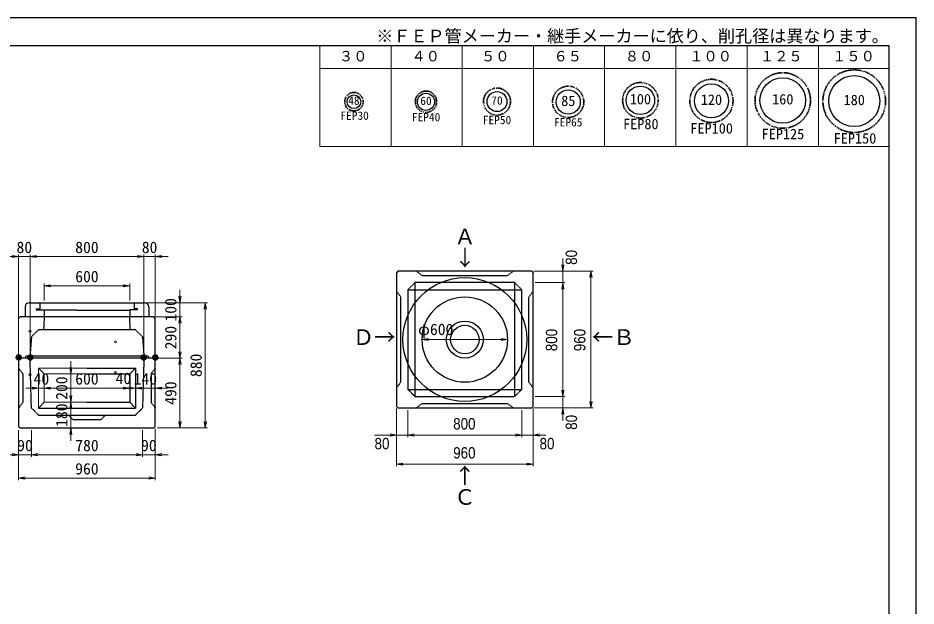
# Model space of a CAD drawing. Units: millimetres, scale not verified. Extents: x -297 to 298, y -210 to 211.
# Drawn here: x -17.5 to 297.9, y 3.9 to 210.5 of the extents above; entities that cross this region are included whole.
import ezdxf
from ezdxf.enums import TextEntityAlignment as Align

# ---------------------------------------------------------------- set-up
doc = ezdxf.new("R2010")
doc.units = ezdxf.units.MM
doc.linetypes.add('USER1', pattern=[12.95, 6.35, -3.175, 0.25, -3.175])
doc.linetypes.add('USER2', pattern=[4.7625, 3.175, -1.5875])
doc.layers.add('0-0', color=7, linetype='Continuous')
for name, color, linetype, lineweight in [('0-1_0', 9, 'Continuous', 25), ('0-2_dims', 7, 'Continuous', 18), ('0-3_pen1実線', 4, 'Continuous', 13), ('0-4_pen2実線', 3, 'Continuous', 13), ('0-5_pen3実線', 7, 'Continuous', 25), ('0-6_pen4実線', 7, 'Continuous', 25), ('0-7_pen2破線', 3, 'USER2', 25), ('0-8_鉄筋', 7, 'Continuous', 25), ('0-9_draw', 7, 'Continuous', 13)]:
    doc.layers.add(name, color=color, linetype=linetype, lineweight=lineweight)
doc.styles.add('ＭＳ ゴシック', font='')
doc.styles.add('ＭＳ Ｐゴシック', font='')
doc.styles.get('ＭＳ ゴシック').set_extended_font_data('MS Gothic')
doc.styles.get('ＭＳ Ｐゴシック').set_extended_font_data('MS PGothic')

# ---------------------------------------------------------------- blocks, each defined once
blk = doc.blocks.new('部分図 1')
at = {"layer": '0-1_0'}
blk.add_lwpolyline([(0.1, 0.3), (11898.1, 0.3), (11898.1, 8410.3), (0.1, 8410.3)], close=True, dxfattribs=at)
at = {"layer": '0-2_dims'}
for p, q in [((7709.94, 7506.5), (7709.94, 8215.2)), ((8211.94, 7506.5), (8211.94, 8215.2)), ((8710.94, 7506.5), (8710.94, 8215.2)), ((9210.94, 7506.5), (9210.94, 8215.2)), ((9710.94, 7506.5), (9710.94, 8215.2)), ((10209.94, 7506.5), (10209.94, 8215.2)), ((10710.94, 7506.5), (10710.94, 8215.2)), ((11211.94, 7506.5), (11211.94, 8215.2)), ((11708.94, 7506.5), (11708.94, 8215.2)), ((7709.94, 8055.3), (11708.94, 8055.3)), ((11708.94, 7506.5), (7709.94, 7506.5)), ((5594.94, 6733.51), (5504.94, 6733.51)), ((5594.94, 6049.51), (5594.94, 6748.51)), ((5594.94, 6733.51), (5675.35, 6733.51)), ((5675.35, 6034.51), (5675.35, 6748.51)), ((5675.35, 6034.51), (5675.35, 6748.51)), ((5675.35, 6733.51), (5765.35, 6733.51)), ((5675.35, 6733.51), (6474.94, 6733.51)), ((6474.94, 6733.51), (6384.94, 6733.51)), ((6474.94, 6034.51), (6474.94, 6748.51)), ((6474.94, 6034.51), (6474.94, 6748.51)), ((6474.94, 6733.51), (6554.94, 6733.51)), ((6554.94, 6093.51), (6554.94, 6748.51)), ((6554.94, 6733.51), (6644.94, 6733.51)), ((5774.94, 6424.51), (5774.94, 6543.51)), ((5774.94, 6528.51), (6374.94, 6528.51)), ((6374.94, 6424.51), (6374.94, 6543.51)), ((6727.94, 6409.51), (6727.94, 6499.51)), ((6494.94, 6409.51), (6742.94, 6409.51)), ((6494.94, 6409.51), (6920.94, 6409.51)), ((6727.94, 6409.51), (6727.94, 6309.51)), ((6905.94, 6409.51), (6905.94, 5529.51)), ((6559.94, 6309.51), (6742.94, 6309.51)), ((6559.94, 6309.51), (6742.94, 6309.51)), ((6727.94, 6309.51), (6727.94, 6219.51)), ((6727.94, 6309.51), (6727.94, 6019.51)), ((8428.94, 6150.51), (9028.94, 6150.51)), ((5961.94, 5909.51), (5961.94, 5999.51)), ((6569.94, 6019.51), (6742.94, 6019.51)), ((6569.94, 6019.51), (6742.94, 6019.51)), ((6727.94, 6019.51), (6727.94, 5529.51)), ((5961.94, 5709.51), (5961.94, 5909.51)), ((5974.94, 5909.51), (5976.94, 5909.51)), ((5734.94, 5809.51), (5644.94, 5809.51)), ((5734.94, 5809.51), (5734.94, 5794.51)), ((5734.94, 5809.51), (5774.94, 5809.51)), ((5774.94, 5809.51), (5774.94, 5794.51)), ((5774.94, 5809.51), (5864.94, 5809.51)), ((5774.94, 5809.51), (5774.94, 5794.51)), ((5774.94, 5809.51), (6374.94, 5809.51)), ((6374.94, 5809.51), (6284.94, 5809.51)), ((6414.94, 5809.51), (6324.94, 5809.51)), ((6374.94, 5823.51), (6374.94, 5794.51)), ((6374.94, 5823.51), (6374.94, 5794.51)), ((6374.94, 5809.51), (6414.94, 5809.51)), ((6414.94, 5823.51), (6414.94, 5794.51)), ((6414.94, 5823.51), (6414.94, 5794.51)), ((6414.94, 5809.51), (6504.94, 5809.51)), ((6414.94, 5809.51), (6554.94, 5809.51)), ((6554.94, 5823.51), (6554.94, 5794.51)), ((6554.94, 5809.51), (6644.94, 5809.51)), ((5961.94, 5709.51), (5961.94, 5799.51)), ((5961.94, 5529.51), (5961.94, 5709.51)), ((5961.94, 5709.51), (5961.94, 5619.51)), ((5974.94, 5709.51), (5976.94, 5709.51)), ((5974.94, 5709.51), (5976.94, 5709.51)), ((5594.94, 5514.51), (5594.94, 5326.51)), ((5594.94, 5499.51), (5594.94, 5162.51)), ((5685.24, 5514.51), (5685.24, 5326.51)), ((5915.94, 5529.51), (5976.94, 5529.51)), ((5961.94, 5529.51), (5961.94, 5439.51)), ((6465.14, 5514.51), (6465.14, 5326.51)), ((6554.94, 5524.51), (6554.94, 5326.51)), ((6569.94, 5529.51), (6742.94, 5529.51)), ((6579.94, 5529.51), (6920.94, 5529.51)), ((5685.24, 5481.11), (5685.24, 5326.51)), ((6465.14, 5481.11), (6465.14, 5326.51)), ((6554.94, 5460.01), (6554.94, 5162.51)), ((5594.94, 5341.51), (5504.94, 5341.51)), ((5594.94, 5341.51), (5685.24, 5341.51)), ((5685.24, 5341.51), (5775.24, 5341.51)), ((5685.24, 5341.51), (6465.14, 5341.51)), ((6465.14, 5341.51), (6375.14, 5341.51)), ((6465.14, 5341.51), (6554.94, 5341.51)), ((6554.94, 5341.51), (6644.94, 5341.51)), ((5594.94, 5177.51), (6554.94, 5177.51))]:
    blk.add_line(p, q, dxfattribs=at)
at = {"layer": '0-2_dims', "lineweight": 13}
for p, q in [((9416.94, 6630.51), (9416.94, 6720.51)), ((9213.94, 6630.51), (9629.94, 6630.51)), ((9213.94, 6630.51), (9431.94, 6630.51)), ((9416.94, 6550.51), (9416.94, 6630.51)), ((9614.94, 5670.51), (9614.94, 6630.51)), ((9223.94, 6550.51), (9431.94, 6550.51)), ((9223.94, 6550.51), (9431.94, 6550.51)), ((9416.94, 6550.51), (9416.94, 5750.51)), ((9416.94, 6550.51), (9416.94, 6460.51)), ((9416.94, 5750.51), (9416.94, 5840.51)), ((9223.94, 5750.51), (9431.94, 5750.51)), ((9223.94, 5750.51), (9431.94, 5750.51)), ((9416.94, 5750.51), (9416.94, 5670.51)), ((8248.94, 5665.51), (8248.94, 5260.51)), ((8248.94, 5665.51), (8248.94, 5464.51)), ((8328.94, 5655.51), (8328.94, 5464.51)), ((8328.94, 5655.51), (8328.94, 5464.51)), ((9128.94, 5655.51), (9128.94, 5464.51)), ((9128.94, 5655.51), (9128.94, 5464.51)), ((9208.94, 5665.51), (9208.94, 5260.51)), ((9208.94, 5665.51), (9208.94, 5464.51)), ((9213.94, 5670.51), (9431.94, 5670.51)), ((9213.94, 5670.51), (9629.94, 5670.51)), ((9416.94, 5670.51), (9416.94, 5580.51)), ((8248.94, 5479.51), (8094.84, 5479.51)), ((8328.94, 5479.51), (8248.94, 5479.51)), ((8328.94, 5479.51), (9128.94, 5479.51)), ((8328.94, 5479.51), (8418.94, 5479.51)), ((9128.94, 5479.51), (9038.94, 5479.51)), ((9128.94, 5479.51), (9208.94, 5479.51)), ((9208.94, 5479.51), (9298.94, 5479.51)), ((8248.94, 5275.51), (9208.94, 5275.51))]:
    blk.add_line(p, q, dxfattribs=at)
at = {"layer": '0-2_dims'}
for points in [[(5549.94, 6726.01), (5594.94, 6733.51), (5549.94, 6741.01)], [(5720.35, 6741.01), (5675.35, 6733.51), (5720.35, 6726.01)], [(5720.35, 6741.01), (5675.35, 6733.51), (5720.35, 6726.01)], [(6429.94, 6726.01), (6474.94, 6733.51), (6429.94, 6741.01)], [(6429.94, 6726.01), (6474.94, 6733.51), (6429.94, 6741.01)], [(6599.94, 6741.01), (6554.94, 6733.51), (6599.94, 6726.01)], [(5819.94, 6536.01), (5774.94, 6528.51), (5819.94, 6521.01)], [(6329.94, 6521.01), (6374.94, 6528.51), (6329.94, 6536.01)], [(6720.44, 6454.51), (6727.94, 6409.51), (6735.44, 6454.51)], [(6913.44, 6364.51), (6905.94, 6409.51), (6898.44, 6364.51)], [(6735.44, 6264.51), (6727.94, 6309.51), (6720.44, 6264.51)], [(6735.44, 6264.51), (6727.94, 6309.51), (6720.44, 6264.51)], [(8473.94, 6158.01), (8428.94, 6150.51), (8473.94, 6143.01)], [(8983.94, 6143.01), (9028.94, 6150.51), (8983.94, 6158.01)], [(6720.44, 6064.51), (6727.94, 6019.51), (6735.44, 6064.51)], [(6735.44, 5974.51), (6727.94, 6019.51), (6720.44, 5974.51)], [(5954.44, 5954.51), (5961.94, 5909.51), (5969.44, 5954.51)], [(5689.94, 5802.01), (5734.94, 5809.51), (5689.94, 5817.01)], [(5819.94, 5817.01), (5774.94, 5809.51), (5819.94, 5802.01)], [(5819.94, 5817.01), (5774.94, 5809.51), (5819.94, 5802.01)], [(6329.94, 5802.01), (6374.94, 5809.51), (6329.94, 5817.01)], [(6329.94, 5802.01), (6374.94, 5809.51), (6329.94, 5817.01)], [(6369.94, 5802.01), (6414.94, 5809.51), (6369.94, 5817.01)], [(6459.94, 5817.01), (6414.94, 5809.51), (6459.94, 5802.01)], [(6599.94, 5817.01), (6554.94, 5809.51), (6599.94, 5802.01)], [(5954.44, 5754.51), (5961.94, 5709.51), (5969.44, 5754.51)], [(5969.44, 5664.51), (5961.94, 5709.51), (5954.44, 5664.51)], [(6720.44, 5574.51), (6727.94, 5529.51), (6735.44, 5574.51)], [(6898.44, 5574.51), (6905.94, 5529.51), (6913.44, 5574.51)], [(5969.44, 5484.51), (5961.94, 5529.51), (5954.44, 5484.51)], [(5549.94, 5334.01), (5594.94, 5341.51), (5549.94, 5349.01)], [(5730.24, 5349.01), (5685.24, 5341.51), (5730.24, 5334.01)], [(5730.24, 5349.01), (5685.24, 5341.51), (5730.24, 5334.01)], [(6420.14, 5334.01), (6465.14, 5341.51), (6420.14, 5349.01)], [(6420.14, 5334.01), (6465.14, 5341.51), (6420.14, 5349.01)], [(6599.94, 5349.01), (6554.94, 5341.51), (6599.94, 5334.01)], [(5639.94, 5185.01), (5594.94, 5177.51), (5639.94, 5170.01)], [(6509.94, 5170.01), (6554.94, 5177.51), (6509.94, 5185.01)]]:
    blk.add_lwpolyline(points, dxfattribs=at)
at = {"layer": '0-2_dims', "lineweight": 13}
for points in [[(9409.44, 6675.51), (9416.94, 6630.51), (9424.44, 6675.51)], [(9622.44, 6585.51), (9614.94, 6630.51), (9607.44, 6585.51)], [(9424.44, 6505.51), (9416.94, 6550.51), (9409.44, 6505.51)], [(9424.44, 6505.51), (9416.94, 6550.51), (9409.44, 6505.51)], [(9409.44, 5795.51), (9416.94, 5750.51), (9424.44, 5795.51)], [(9409.44, 5795.51), (9416.94, 5750.51), (9424.44, 5795.51)], [(9607.44, 5715.51), (9614.94, 5670.51), (9622.44, 5715.51)], [(9424.44, 5625.51), (9416.94, 5670.51), (9409.44, 5625.51)], [(8203.94, 5472.01), (8248.94, 5479.51), (8203.94, 5487.01)], [(8373.94, 5487.01), (8328.94, 5479.51), (8373.94, 5472.01)], [(8373.94, 5487.01), (8328.94, 5479.51), (8373.94, 5472.01)], [(9083.94, 5472.01), (9128.94, 5479.51), (9083.94, 5487.01)], [(9083.94, 5472.01), (9128.94, 5479.51), (9083.94, 5487.01)], [(9253.94, 5487.01), (9208.94, 5479.51), (9253.94, 5472.01)], [(8293.94, 5283.01), (8248.94, 5275.51), (8293.94, 5268.01)], [(9163.94, 5268.01), (9208.94, 5275.51), (9163.94, 5283.01)]]:
    blk.add_lwpolyline(points, dxfattribs=at)
at = {"layer": '0-3_pen1実線'}
blk.add_line((6374.94, 6356.53), (6377.91, 6359.51), dxfattribs=at)
at = {"layer": '0-4_pen2実線'}
blk.add_line((6430.94, 6365.51), (6430.94, 6359.51), dxfattribs=at)
for centre, radius in [((5674.94, 6209.51), 8), ((6274.94, 6134.51), 6), ((5674.94, 5904.51), 8), ((6274.94, 5919.51), 6)]:
    blk.add_circle(centre, radius, dxfattribs=at)
at = {"layer": '0-5_pen3実線'}
for p, q in [((8258.94, 6630.51), (8248.94, 6620.51)), ((9198.94, 6630.51), (8258.94, 6630.51)), ((9198.94, 6630.51), (9208.94, 6620.51)), ((8248.94, 6620.51), (8248.94, 5680.51)), ((9208.94, 5680.51), (9208.94, 6620.51)), ((5639.94, 6379.51), (5639.94, 6309.51)), ((5669.94, 6409.51), (6479.94, 6409.51)), ((6509.94, 6379.51), (6509.94, 6309.51)), ((6544.94, 6309.51), (5604.94, 6309.51)), ((6554.94, 6299.51), (6544.94, 6309.51)), ((6554.94, 6019.51), (6554.94, 6299.51)), ((5594.94, 6019.51), (5594.94, 5539.51)), ((6554.94, 6019.51), (5594.94, 6019.51)), ((6554.94, 5539.51), (6554.94, 6019.51)), ((6074.94, 5949.51), (6414.94, 5949.51)), ((6414.94, 5949.51), (6374.94, 5909.51)), ((6414.94, 5949.51), (6414.94, 5669.51)), ((6074.94, 5909.51), (6374.94, 5909.51)), ((6374.94, 5909.51), (6374.94, 5709.51)), ((6074.94, 5709.51), (6374.94, 5709.51)), ((6374.94, 5709.51), (6414.94, 5669.51)), ((8248.94, 5680.51), (8258.94, 5670.51)), ((9208.94, 5680.51), (9198.94, 5670.51)), ((5734.94, 5669.51), (6414.94, 5669.51)), ((8258.94, 5670.51), (9198.94, 5670.51)), ((5594.94, 5539.51), (5604.94, 5529.51)), ((5604.94, 5529.51), (6544.94, 5529.51)), ((6554.94, 5539.51), (6544.94, 5529.51))]:
    blk.add_line(p, q, dxfattribs=at)
for radius in [435, 300, 130, 100]:
    blk.add_circle((8728.94, 6150.51), radius, dxfattribs=at)
for centre, start, end in [((5669.94, 6379.51), 90, 180), ((6479.94, 6379.51), 0, 90)]:
    blk.add_arc(centre, 30, start, end, dxfattribs=at)
at = {"layer": '0-6_pen4実線'}
blk.add_lwpolyline([(200.1, 200.3), (11709.1, 200.3), (11709.1, 8215.3), (200.1, 8215.3)], close=True, dxfattribs=at)
at = {"layer": '0-7_pen2破線'}
for p, q in [((8388.94, 6630.51), (8428.94, 6600.51)), ((9068.94, 6630.51), (9028.94, 6600.51)), ((8428.94, 6600.51), (9028.94, 6600.51)), ((8328.94, 6500.51), (8378.94, 6550.51)), ((8328.94, 6500.51), (8328.94, 5800.51)), ((8328.94, 6500.51), (9128.94, 6500.51)), ((9078.94, 6550.51), (8378.94, 6550.51)), ((8378.94, 6550.51), (8378.94, 5750.51)), ((9078.94, 6550.51), (9128.94, 6500.51)), ((9078.94, 6550.51), (9078.94, 5750.51)), ((9128.94, 5800.51), (9128.94, 6500.51)), ((8248.94, 6490.51), (8278.94, 6450.51)), ((9208.94, 6490.51), (9178.94, 6450.51)), ((5742.94, 6409.51), (5742.94, 6359.51)), ((6406.94, 6409.51), (6406.94, 6365.51)), ((5718.94, 6365.51), (5742.94, 6365.51)), ((5718.94, 6365.51), (5718.94, 6359.51)), ((5718.94, 6359.51), (6374.94, 6356.53)), ((5774.94, 6309.51), (5769.94, 6219.51)), ((5774.94, 6359.51), (5774.94, 6309.51)), ((6374.94, 6359.51), (6374.94, 6309.51)), ((6430.94, 6359.51), (6374.94, 6359.51)), ((6379.94, 6219.51), (6374.94, 6309.51)), ((6430.94, 6365.51), (6406.94, 6365.51)), ((5684.94, 6169.51), (5734.94, 6219.51)), ((6414.94, 6219.51), (6464.94, 6169.51)), ((5684.94, 6169.51), (5674.94, 6034.51)), ((6464.94, 6169.51), (6474.94, 6034.51)), ((5644.94, 6034.51), (5639.94, 6019.51)), ((6074.94, 6034.51), (5644.94, 6034.51)), ((5684.94, 5669.51), (5675.35, 6019.51)), ((6504.94, 6034.51), (6074.94, 6034.51)), ((6504.94, 6034.51), (6509.94, 6019.51)), ((5594.94, 5949.51), (5624.94, 5909.51)), ((6554.94, 5949.51), (6524.94, 5909.51)), ((6524.94, 5909.51), (6524.94, 5709.51)), ((8378.94, 5750.51), (8328.94, 5800.51)), ((8328.94, 5800.51), (9128.94, 5800.51)), ((8378.94, 5750.51), (9078.94, 5750.51)), ((9128.94, 5800.51), (9078.94, 5750.51)), ((6524.94, 5709.51), (6554.94, 5669.51)), ((8388.94, 5670.51), (8428.94, 5700.51)), ((8428.94, 5700.51), (9028.94, 5700.51)), ((9068.94, 5670.51), (9028.94, 5700.51)), ((5734.94, 5619.51), (5684.94, 5669.51)), ((5734.94, 5619.51), (6414.94, 5619.51)), ((5974.94, 5589.51), (5944.94, 5619.51)), ((6174.94, 5589.51), (6204.94, 5619.51)), ((5974.94, 5589.51), (6174.94, 5589.51))]:
    blk.add_line(p, q, dxfattribs=at)
for points in [[(8248.94, 5810.51), (8278.94, 5850.51), (8278.94, 6450.51)], [(9208.94, 5810.51), (9178.94, 5850.51), (9178.94, 6450.51)], [(6414.94, 6219.51), (6074.94, 6219.51), (5734.94, 6219.51)], [(6474.94, 6019.51), (6464.94, 5669.51), (6414.94, 5619.51)], [(5624.94, 5909.51), (5624.94, 5709.51), (5594.94, 5669.51)]]:
    blk.add_lwpolyline(points, dxfattribs=at)
at = {"layer": '0-8_鉄筋', "color": 1, "linetype": 'USER1', "lineweight": 35}
for centre, radius in [((10962.04, 7830.6), 195), ((11464.04, 7825.6), 220.1), ((9962.04, 7831.7), 125), ((10461.04, 7827.6), 151.71), ((7950.04, 7821.7), 65), ((8456.04, 7821.6), 75), ((8955.04, 7822.7), 95), ((9454.84, 7820.6), 110)]:
    blk.add_circle(centre, radius, dxfattribs=at)
at = {"layer": '0-8_鉄筋', "color": 1}
for centre, radius in [((10962.04, 7830.7), 160), ((11464.04, 7825.7), 179.11), ((8955.04, 7822.7), 70), ((9455.04, 7819.7), 85), ((9962.04, 7831.7), 100), ((10461.04, 7827.7), 120), ((7950.04, 7821.7), 48), ((8456.04, 7820.7), 60)]:
    blk.add_circle(centre, radius, dxfattribs=at)
at = {"layer": '0-9_draw'}
for p, q in [((5594.94, 6299.51), (5604.94, 6309.51)), ((5594.94, 6299.51), (5594.94, 6019.51)), ((5734.94, 5949.51), (6074.94, 5949.51)), ((5734.94, 5949.51), (5734.94, 5669.51)), ((5734.94, 5949.51), (5774.94, 5909.51)), ((5774.94, 5909.51), (6074.94, 5909.51)), ((5774.94, 5909.51), (5774.94, 5709.51)), ((5774.94, 5709.51), (5734.94, 5669.51)), ((5774.94, 5709.51), (6074.94, 5709.51))]:
    blk.add_line(p, q, dxfattribs=at)
at = {"layer": '0-2_dims', "style": 'ＭＳ ゴシック'}
for s, height, p in [('※ＦＥＰ管メーカー・継手メーカーに依り、削孔径は異なります。', 87.98, (8106.76, 8213.13)), ('３０', 73.31, (7844.94, 8083.2)), ('４０', 73.31, (8353.94, 8083.2)), ('５０', 73.31, (8842.94, 8083.2)), ('６５', 73.31, (9351.94, 8083.2)), ('８０', 73.31, (9852.94, 8083.2)), ('１００', 73.31, (10304.94, 8083.2)), ('１２５', 73.31, (10801.94, 8083.2)), ('１５０', 73.31, (11308.94, 8083.2)), ('Ａ', 110, (8654.94, 6786.51)), ('80', 80.65, (5580.14, 6734.01)), ('800', 80.65, (5992.64, 6734.01)), ('80', 80.65, (6459.94, 6734.01)), ('↓', 110, (8654.94, 6636.51)), ('600', 80.65, (5992.44, 6529.01)), ('φ600', 80.65, (8400.44, 6157.51)), ('Ｄ→', 110, (7941.94, 6079.51)), ('←Ｂ', 110, (9621.94, 6079.51)), ('●', 36.66, (5569.84, 5994.51)), ('●', 36.66, (5651.34, 5994.51)), ('●', 36.66, (6447.84, 5994.51)), ('●', 36.66, (6529.34, 5994.51)), ('40', 80.65, (5699.94, 5810.01)), ('600', 80.65, (5992.44, 5810.01)), ('40', 80.65, (6275.94, 5813.51)), ('140', 80.65, (6402.44, 5810.01)), ('90', 80.65, (5585.09, 5342.01)), ('780', 80.65, (5992.69, 5342.01)), ('90', 80.65, (6455.04, 5342.01)), ('960', 80.65, (5992.44, 5178.01)), ('↑', 110, (8653.94, 5106.51)), ('Ｃ', 110, (8653.94, 4956.51))]:
    blk.add_text(s, height=height, dxfattribs=at).set_placement(p, align=Align.BOTTOM_LEFT)
at = {"layer": '0-2_dims', "style": 'ＭＳ Ｐゴシック', "width": 0.9}
for s, p in [('80', (9541.03, 6675.51)), ('800', (9401.94, 6068.69)), ('960', (9599.94, 6068.69)), ('80', (9541.03, 5516.42))]:
    blk.add_text(s, height=79.98, rotation=90, dxfattribs=at).set_placement(p, align=Align.BOTTOM_LEFT)
at = {"layer": '0-2_dims', "style": 'ＭＳ ゴシック'}
for s, p in [('100', (6727.44, 6277.01)), ('290', (6727.44, 6082.01)), ('880', (6905.44, 5887.01)), ('200', (5961.44, 5727.01)), ('490', (6727.44, 5692.01)), ('180', (5961.44, 5537.01))]:
    blk.add_text(s, height=80.65, rotation=90, dxfattribs=at).set_placement(p, align=Align.BOTTOM_LEFT)
at = {"layer": '0-2_dims', "style": 'ＭＳ Ｐゴシック', "width": 0.9}
for s, p in [('800', (8647.12, 5494.51)), ('80', (8094.84, 5355.42)), ('80', (9253.94, 5355.42)), ('960', (8647.12, 5290.51))]:
    blk.add_text(s, height=79.98, dxfattribs=at).set_placement(p, align=Align.BOTTOM_LEFT)
at = {"layer": '0-8_鉄筋', "style": 'ＭＳ ゴシック'}
for s, height, p in [('48', 58.65, (7909.84, 7782.6)), ('60', 58.65, (8415.84, 7781.6)), ('70', 58.65, (8914.84, 7783.6)), ('85', 73.31, (9405.84, 7769.4)), ('100', 73.31, (9887.34, 7781.6)), ('120', 73.31, (10386.34, 7777.6)), ('160', 73.31, (10887.34, 7780.6)), ('180', 73.31, (11389.34, 7775.6)), ('FEP30', 58.65, (7855.04, 7676.7)), ('FEP40', 58.65, (8356.84, 7666.5)), ('FEP50', 58.65, (8855.24, 7646.3)), ('FEP65', 58.65, (9355.44, 7630.6)), ('FEP80', 73.31, (9840.44, 7606.5)), ('FEP100', 73.31, (10312.84, 7575.8)), ('FEP125', 73.31, (10813.84, 7536.2)), ('FEP150', 73.31, (11319.84, 7505.8))]:
    blk.add_text(s, height=height, dxfattribs=at).set_placement(p, align=Align.BOTTOM_LEFT)

msp = doc.modelspace()

# ---------------------------------------------------------------- block references
at = {"layer": '0-0', "xscale": 0.05, "yscale": 0.05}
msp.add_blockref('部分図 1', (-297, -210), dxfattribs=at)

doc.saveas('drawing.dxf')
